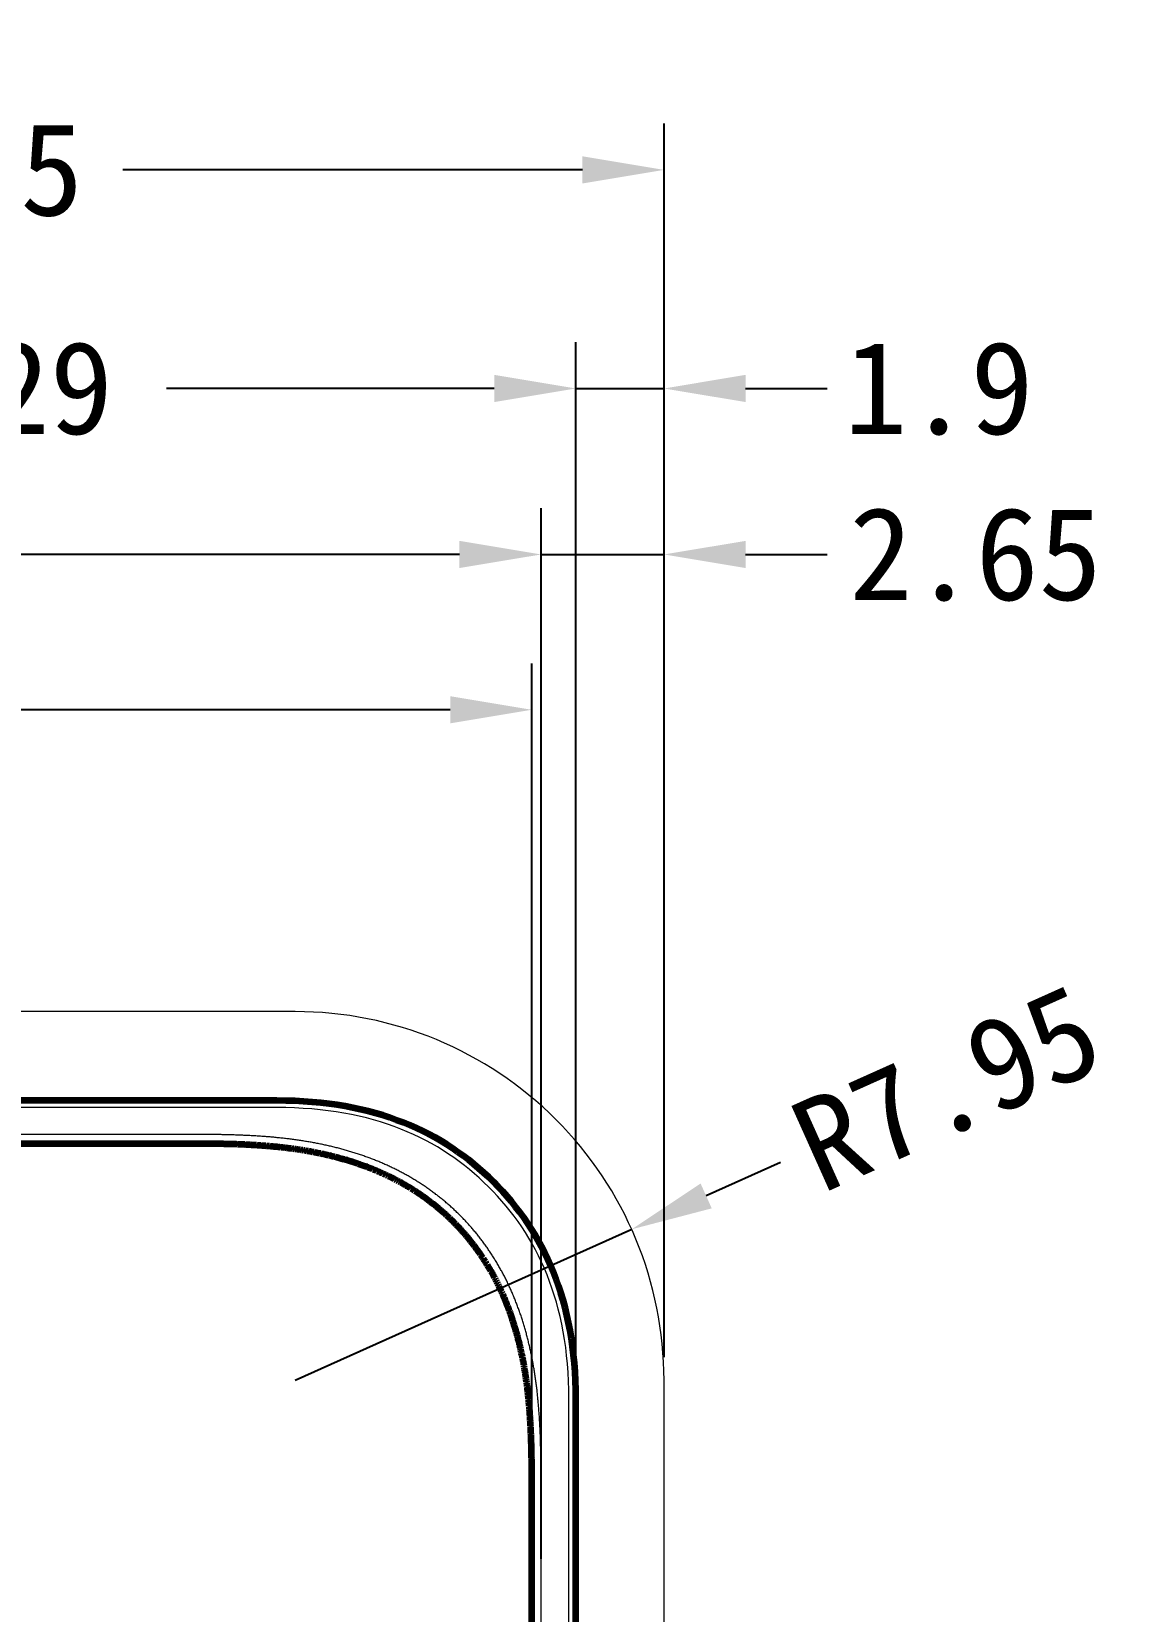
# Model space of a CAD drawing. Header units: millimetres. Extents: x 1773 to 2105, y 395 to 649.
# Drawn here: x 1850.51 to 1873.98, y 542.21 to 576.27 of the extents above; entities that cross this region are included whole.
import ezdxf

# ---------------------------------------------------------------- set-up
doc = ezdxf.new("R2010")
doc.units = ezdxf.units.MM
for name, color, linetype, lineweight in [('AA.drawing', 7, 'Continuous', 100), ('CG', 3, 'Continuous', 20), ('FPC', 40, 'Continuous', 20), ('P_ENCAP.drawing', 30, 'Continuous', 100), ('P_OLED.drawing', 3, 'Continuous', 100), ('POL', 202, 'Continuous', 5)]:
    doc.layers.add(name, color=color, linetype=linetype, lineweight=lineweight)
doc.layers.add('DST', color=253, linetype='Continuous')
doc.styles.add('宋体', font='')
doc.styles.get('宋体').set_extended_font_data('SimSun')
doc.dimstyles.new('Z0.8', dxfattribs={"dimscale": 0.8, "dimtxt": 2.5, "dimasz": 2.2, "dimexe": 1.25, "dimexo": 0.625, "dimtad": 0, "dimdsep": 46, "dimtxsty": '宋体', "dimcen": 2.5, "dimadec": 0, "dimazin": 0, "dimtfac": 1, "dimtmove": 0, "dimatfit": 3, "dimfxl": 1, "dimlwd": 25, "dimlwe": 25, "dimarcsym": 0})

# ---------------------------------------------------------------- blocks, each defined once
blk = doc.blocks.new('*D12')
at = {"layer": 'Defpoints', "color": 0, "ltscale": 0.1}
for p in [(1861.294, 561.651), (1822.904, 531.079), (1861.294, 529.648)]:
    blk.add_point(p, dxfattribs=at)
at = {"layer": 'DST', "color": 3, "linetype": 'ByBlock', "lineweight": 25, "ltscale": 0.1}
for p, q in [((1822.904, 531.579), (1822.904, 562.651)), ((1861.294, 530.148), (1861.294, 562.651)), ((1824.664, 561.651), (1835.252, 561.651)), ((1859.534, 561.651), (1848.945, 561.651))]:
    blk.add_line(p, q, dxfattribs=at)
at = {"layer": 'DST', "color": 3, "ltscale": 0.1}
for points in [[(1824.664, 561.944), (1824.664, 561.358), (1822.904, 561.651)], [(1859.534, 561.944), (1859.534, 561.358), (1861.294, 561.651)]]:
    blk.add_solid(points, dxfattribs=at)
at = {"layer": 'DST', "color": 4, "ltscale": 0.1, "insert": (1842.099, 561.651), "char_height": 2, "attachment_point": 5, "style": '宋体'}
blk.add_mtext('A.A 38.39', dxfattribs=at)
blk = doc.blocks.new('*D13')
at = {"layer": 'Defpoints', "color": 0, "ltscale": 0.1}
for p in [(1862.244, 568.579), (1821.954, 546.794), (1862.244, 546.794)]:
    blk.add_point(p, dxfattribs=at)
at = {"layer": 'DST', "color": 3, "linetype": 'ByBlock', "lineweight": 25, "ltscale": 0.1}
for p, q in [((1821.954, 547.294), (1821.954, 569.579)), ((1862.244, 547.294), (1862.244, 569.579)), ((1823.714, 568.579), (1830.777, 568.579)), ((1860.484, 568.579), (1853.42, 568.579))]:
    blk.add_line(p, q, dxfattribs=at)
at = {"layer": 'DST', "color": 3, "ltscale": 0.1}
for points in [[(1823.714, 568.873), (1823.714, 568.286), (1821.954, 568.579)], [(1860.484, 568.873), (1860.484, 568.286), (1862.244, 568.579)]]:
    blk.add_solid(points, dxfattribs=at)
at = {"layer": 'DST', "color": 4, "ltscale": 0.1, "insert": (1842.099, 568.579), "char_height": 2, "attachment_point": 5, "style": '宋体'}
blk.add_mtext('{\\f@FangSong|b0|i0|c0|p49;\\W0.71;Panel Outline\\f@FangSong|b0|i0|c134|p49; \\W1;40.29}', dxfattribs=at)
blk = doc.blocks.new('*D23')
at = {"layer": 'Defpoints', "color": 0, "ltscale": 0.1}
for p in [(1861.494, 565), (1822.704, 542.845), (1861.494, 542.845)]:
    blk.add_point(p, dxfattribs=at)
at = {"layer": 'DST', "color": 3, "linetype": 'ByBlock', "lineweight": 25, "ltscale": 0.1}
for p, q in [((1822.704, 543.345), (1822.704, 566)), ((1861.494, 543.345), (1861.494, 566)), ((1824.464, 565), (1835.264, 565)), ((1859.734, 565), (1848.934, 565))]:
    blk.add_line(p, q, dxfattribs=at)
at = {"layer": 'DST', "color": 3, "ltscale": 0.1}
for points in [[(1824.464, 565.293), (1824.464, 564.707), (1822.704, 565)], [(1859.734, 565.293), (1859.734, 564.707), (1861.494, 565)]]:
    blk.add_solid(points, dxfattribs=at)
at = {"layer": 'DST', "color": 4, "ltscale": 0.1, "insert": (1842.099, 565), "char_height": 2, "attachment_point": 5, "style": '宋体'}
blk.add_mtext('V.A 38.79', dxfattribs=at)
blk = doc.blocks.new('*D24')
at = {"layer": 'Defpoints', "color": 0, "ltscale": 0.1}
for p in [(1864.144, 573.292), (1820.054, 547.193), (1864.144, 547.193)]:
    blk.add_point(p, dxfattribs=at)
at = {"layer": 'FPC', "color": 3, "linetype": 'ByBlock', "lineweight": 25, "ltscale": 0.1}
for p, q in [((1820.054, 547.693), (1820.054, 574.292)), ((1864.144, 547.693), (1864.144, 574.292)), ((1821.814, 573.292), (1831.722, 573.292)), ((1862.384, 573.292), (1852.476, 573.292))]:
    blk.add_line(p, q, dxfattribs=at)
at = {"layer": 'FPC', "color": 3, "ltscale": 0.1}
for points in [[(1821.814, 573.586), (1821.814, 572.999), (1820.054, 573.292)], [(1862.384, 573.586), (1862.384, 572.999), (1864.144, 573.292)]]:
    blk.add_solid(points, dxfattribs=at)
at = {"layer": 'FPC', "color": 4, "ltscale": 0.1, "insert": (1842.099, 573.292), "char_height": 2, "attachment_point": 5, "style": '宋体'}
blk.add_mtext('CG 44.09%%P0.05', dxfattribs=at)
blk = doc.blocks.new('*D29')
at = {"color": 3, "linetype": 'ByBlock', "lineweight": 25, "ltscale": 0.1}
for p, q in [((1861.494, 543.345), (1861.494, 566)), ((1864.144, 547.693), (1864.144, 566)), ((1859.734, 565), (1857.974, 565)), ((1861.494, 565), (1864.144, 565)), ((1865.904, 565), (1867.664, 565))]:
    blk.add_line(p, q, dxfattribs=at)
at = {"color": 3, "ltscale": 0.1}
for points in [[(1859.734, 565.293), (1859.734, 564.707), (1861.494, 565)], [(1865.904, 565.293), (1865.904, 564.707), (1864.144, 565)]]:
    blk.add_solid(points, dxfattribs=at)
at = {"layer": 'Defpoints', "color": 0, "ltscale": 0.1}
for p in [(1864.144, 565), (1864.144, 547.193), (1861.494, 542.845)]:
    blk.add_point(p, dxfattribs=at)
at = {"color": 4, "ltscale": 0.1, "insert": (1870.862, 565), "char_height": 2, "attachment_point": 5, "style": '宋体'}
blk.add_mtext('2.65', dxfattribs=at)
blk = doc.blocks.new('*D30')
at = {"color": 3, "linetype": 'ByBlock', "lineweight": 25, "ltscale": 0.1}
for p, q in [((1862.244, 547.294), (1862.244, 569.579)), ((1864.144, 547.693), (1864.144, 569.579)), ((1860.484, 568.579), (1858.724, 568.579)), ((1862.244, 568.579), (1864.144, 568.579)), ((1865.904, 568.579), (1867.664, 568.579))]:
    blk.add_line(p, q, dxfattribs=at)
at = {"color": 3, "ltscale": 0.1}
for points in [[(1860.484, 568.873), (1860.484, 568.286), (1862.244, 568.579)], [(1865.904, 568.873), (1865.904, 568.286), (1864.144, 568.579)]]:
    blk.add_solid(points, dxfattribs=at)
at = {"layer": 'Defpoints', "color": 0, "ltscale": 0.1}
for p in [(1864.144, 568.579), (1864.144, 547.193), (1862.244, 546.794)]:
    blk.add_point(p, dxfattribs=at)
at = {"color": 4, "ltscale": 0.1, "insert": (1870.069, 568.579), "char_height": 2, "attachment_point": 5, "style": '宋体'}
blk.add_mtext('1.9', dxfattribs=at)
blk = doc.blocks.new('*D34')
at = {"layer": 'Defpoints', "color": 0, "ltscale": 0.1}
for p in [(1863.447, 550.448), (1856.194, 547.193)]:
    blk.add_point(p, dxfattribs=at)
at = {"layer": 'FPC', "color": 3, "linetype": 'ByBlock', "lineweight": 25, "ltscale": 0.1}
for p, q in [((1866.659, 551.889), (1865.053, 551.168)), ((1856.194, 547.193), (1863.447, 550.448))]:
    blk.add_line(p, q, dxfattribs=at)
at = {"layer": 'FPC', "color": 3, "ltscale": 0.1}
blk.add_solid([(1864.933, 551.436), (1865.173, 550.9), (1863.447, 550.448)], dxfattribs=at)
at = {"layer": 'FPC', "color": 4, "ltscale": 0.1, "insert": (1870.237, 553.494), "char_height": 2, "attachment_point": 5, "rotation": 24.1636, "style": '宋体'}
blk.add_mtext('R7.95', dxfattribs=at)

msp = doc.modelspace()

# ---------------------------------------------------------------- linework, layer by layer
at = {"layer": 'AA.drawing', "color": 7, "linetype": 'Continuous', "lineweight": 100}
msp.add_lwpolyline([(1861.294, 521.352), (1861.294, 544.845), (1861.294, 544.871), (1861.294, 544.897), (1861.294, 544.922), (1861.294, 544.948), (1861.294, 544.974), (1861.294, 545), (1861.294, 545.026), (1861.294, 545.051), (1861.294, 545.103), (1861.294, 545.129), (1861.293, 545.154), (1861.293, 545.18), (1861.293, 545.206), (1861.293, 545.232), (1861.293, 545.257), (1861.293, 545.283), (1861.293, 545.309), (1861.292, 545.335), (1861.292, 545.36), (1861.292, 545.386), (1861.292, 545.412), (1861.291, 545.438), (1861.291, 545.463), (1861.291, 545.489), (1861.29, 545.515), (1861.29, 545.54), (1861.29, 545.566), (1861.289, 545.592), (1861.289, 545.617), (1861.288, 545.643), (1861.288, 545.669), (1861.287, 545.694), (1861.287, 545.72), (1861.286, 545.746), (1861.285, 545.771), (1861.285, 545.797), (1861.284, 545.823), (1861.283, 545.848), (1861.283, 545.874), (1861.282, 545.899), (1861.281, 545.925), (1861.28, 545.951), (1861.279, 545.976), (1861.278, 546.002), (1861.277, 546.027), (1861.276, 546.053), (1861.275, 546.078), (1861.274, 546.104), (1861.273, 546.129), (1861.272, 546.155), (1861.27, 546.18), (1861.269, 546.206), (1861.268, 546.231), (1861.266, 546.256), (1861.265, 546.282), (1861.263, 546.307), (1861.262, 546.333), (1861.26, 546.358), (1861.259, 546.383), (1861.257, 546.409), (1861.255, 546.434), (1861.254, 546.459), (1861.252, 546.484), (1861.25, 546.51), (1861.248, 546.535), (1861.246, 546.56), (1861.244, 546.585), (1861.242, 546.611), (1861.24, 546.636), (1861.238, 546.661), (1861.235, 546.686), (1861.233, 546.711), (1861.231, 546.736), (1861.228, 546.761), (1861.226, 546.786), (1861.223, 546.811), (1861.221, 546.836), (1861.218, 546.861), (1861.215, 546.886), (1861.213, 546.911), (1861.21, 546.936), (1861.207, 546.961), (1861.204, 546.986), (1861.201, 547.011), (1861.198, 547.036), (1861.195, 547.061), (1861.192, 547.085), (1861.188, 547.11), (1861.185, 547.135), (1861.182, 547.16), (1861.178, 547.184), (1861.175, 547.209), (1861.171, 547.234), (1861.168, 547.258), (1861.164, 547.283), (1861.16, 547.307), (1861.156, 547.332), (1861.152, 547.356), (1861.148, 547.381), (1861.144, 547.405), (1861.14, 547.43), (1861.136, 547.454), (1861.132, 547.479), (1861.127, 547.503), (1861.123, 547.527), (1861.119, 547.551), (1861.114, 547.576), (1861.109, 547.6), (1861.105, 547.624), (1861.1, 547.648), (1861.095, 547.672), (1861.09, 547.696), (1861.085, 547.72), (1861.08, 547.744), (1861.075, 547.768), (1861.07, 547.792), (1861.065, 547.816), (1861.06, 547.84), (1861.054, 547.864), (1861.049, 547.888), (1861.043, 547.912), (1861.038, 547.935), (1861.032, 547.959), (1861.026, 547.983), (1861.02, 548.006), (1861.014, 548.03), (1861.008, 548.053), (1861.002, 548.077), (1860.996, 548.1), (1860.99, 548.124), (1860.984, 548.147), (1860.977, 548.171), (1860.971, 548.194), (1860.964, 548.217), (1860.958, 548.24), (1860.951, 548.264), (1860.944, 548.287), (1860.937, 548.31), (1860.93, 548.333), (1860.923, 548.356), (1860.916, 548.379), (1860.909, 548.402), (1860.902, 548.425), (1860.894, 548.448), (1860.887, 548.471), (1860.88, 548.493), (1860.872, 548.516), (1860.864, 548.539), (1860.857, 548.561), (1860.849, 548.584), (1860.841, 548.606), (1860.833, 548.629), (1860.825, 548.651), (1860.817, 548.674), (1860.809, 548.696), (1860.8, 548.718), (1860.792, 548.741), (1860.783, 548.763), (1860.775, 548.785), (1860.766, 548.807), (1860.758, 548.829), (1860.749, 548.851), (1860.74, 548.873), (1860.731, 548.895), (1860.722, 548.917), (1860.713, 548.939), (1860.704, 548.961), (1860.694, 548.982), (1860.685, 549.004), (1860.676, 549.026), (1860.666, 549.047), (1860.657, 549.069), (1860.647, 549.09), (1860.637, 549.112), (1860.627, 549.133), (1860.617, 549.154), (1860.607, 549.175), (1860.597, 549.197), (1860.587, 549.218), (1860.577, 549.239), (1860.566, 549.26), (1860.556, 549.281), (1860.545, 549.302), (1860.535, 549.322), (1860.524, 549.343), (1860.513, 549.364), (1860.502, 549.385), (1860.492, 549.405), (1860.481, 549.426), (1860.469, 549.446), (1860.458, 549.467), (1860.447, 549.487), (1860.436, 549.507), (1860.424, 549.528), (1860.413, 549.548), (1860.401, 549.568), (1860.389, 549.588), (1860.378, 549.608), (1860.366, 549.628), (1860.354, 549.648), (1860.342, 549.668), (1860.33, 549.687), (1860.318, 549.707), (1860.305, 549.727), (1860.293, 549.746), (1860.281, 549.766), (1860.268, 549.785), (1860.256, 549.805), (1860.243, 549.824), (1860.23, 549.843), (1860.217, 549.862), (1860.204, 549.882), (1860.191, 549.901), (1860.178, 549.92), (1860.165, 549.939), (1860.152, 549.957), (1860.139, 549.976), (1860.125, 549.995), (1860.112, 550.014), (1860.098, 550.032), (1860.085, 550.051), (1860.071, 550.069), (1860.057, 550.088), (1860.043, 550.106), (1860.029, 550.124), (1860.015, 550.142), (1860.001, 550.16), (1859.987, 550.178), (1859.973, 550.196), (1859.958, 550.214), (1859.944, 550.232), (1859.929, 550.25), (1859.915, 550.268), (1859.9, 550.285), (1859.885, 550.303), (1859.87, 550.32), (1859.855, 550.338), (1859.84, 550.355), (1859.825, 550.372), (1859.81, 550.389), (1859.795, 550.407), (1859.78, 550.424), (1859.764, 550.441), (1859.749, 550.457), (1859.733, 550.474), (1859.718, 550.491), (1859.702, 550.508), (1859.686, 550.524), (1859.67, 550.541), (1859.654, 550.557), (1859.638, 550.574), (1859.622, 550.59), (1859.606, 550.606), (1859.59, 550.622), (1859.574, 550.638), (1859.557, 550.654), (1859.541, 550.67), (1859.524, 550.686), (1859.508, 550.702), (1859.491, 550.718), (1859.474, 550.733), (1859.458, 550.749), (1859.441, 550.764), (1859.424, 550.78), (1859.407, 550.795), (1859.39, 550.81), (1859.372, 550.825), (1859.355, 550.84), (1859.338, 550.855), (1859.32, 550.87), (1859.303, 550.885), (1859.285, 550.9), (1859.268, 550.915), (1859.25, 550.929), (1859.232, 550.944), (1859.214, 550.958), (1859.197, 550.972), (1859.179, 550.987), (1859.16, 551.001), (1859.142, 551.015), (1859.124, 551.029), (1859.106, 551.043), (1859.088, 551.057), (1859.069, 551.071), (1859.051, 551.084), (1859.032, 551.098), (1859.014, 551.112), (1858.995, 551.125), (1858.976, 551.139), (1858.957, 551.152), (1858.939, 551.165), (1858.92, 551.178), (1858.901, 551.191), (1858.882, 551.204), (1858.863, 551.217), (1858.843, 551.23), (1858.824, 551.243), (1858.805, 551.255), (1858.785, 551.268), (1858.766, 551.281), (1858.746, 551.293), (1858.727, 551.305), (1858.707, 551.318), (1858.688, 551.33), (1858.668, 551.342), (1858.648, 551.354), (1858.628, 551.366), (1858.608, 551.378), (1858.588, 551.389), (1858.568, 551.401), (1858.548, 551.413), (1858.528, 551.424), (1858.507, 551.436), (1858.487, 551.447), (1858.467, 551.458), (1858.446, 551.469), (1858.426, 551.48), (1858.405, 551.491), (1858.385, 551.502), (1858.364, 551.513), (1858.343, 551.524), (1858.322, 551.535), (1858.302, 551.545), (1858.281, 551.556), (1858.26, 551.566), (1858.239, 551.577), (1858.218, 551.587), (1858.197, 551.597), (1858.175, 551.607), (1858.154, 551.617), (1858.133, 551.627), (1858.112, 551.637), (1858.09, 551.647), (1858.069, 551.656), (1858.047, 551.666), (1858.026, 551.675), (1858.004, 551.685), (1857.982, 551.694), (1857.961, 551.704), (1857.939, 551.713), (1857.917, 551.722), (1857.895, 551.731), (1857.873, 551.74), (1857.851, 551.749), (1857.829, 551.757), (1857.807, 551.766), (1857.785, 551.775), (1857.763, 551.783), (1857.741, 551.792), (1857.719, 551.8), (1857.696, 551.808), (1857.674, 551.817), (1857.651, 551.825), (1857.629, 551.833), (1857.607, 551.841), (1857.584, 551.849), (1857.561, 551.856), (1857.539, 551.864), (1857.516, 551.872), (1857.493, 551.879), (1857.471, 551.887), (1857.448, 551.894), (1857.425, 551.902), (1857.402, 551.909), (1857.379, 551.916), (1857.356, 551.923), (1857.333, 551.93), (1857.31, 551.937), (1857.287, 551.944), (1857.264, 551.951), (1857.241, 551.957), (1857.217, 551.964), (1857.194, 551.97), (1857.171, 551.977), (1857.147, 551.983), (1857.124, 551.99), (1857.1, 551.996), (1857.077, 552.002), (1857.053, 552.008), (1857.03, 552.014), (1857.006, 552.02), (1856.983, 552.026), (1856.959, 552.032), (1856.935, 552.037), (1856.912, 552.043), (1856.888, 552.048), (1856.864, 552.054), (1856.84, 552.059), (1856.816, 552.065), (1856.792, 552.07), (1856.768, 552.075), (1856.744, 552.08), (1856.72, 552.085), (1856.696, 552.09), (1856.672, 552.095), (1856.648, 552.1), (1856.624, 552.105), (1856.6, 552.109), (1856.576, 552.114), (1856.551, 552.118), (1856.527, 552.123), (1856.503, 552.127), (1856.479, 552.131), (1856.454, 552.136), (1856.43, 552.14), (1856.405, 552.144), (1856.381, 552.148), (1856.356, 552.152), (1856.332, 552.156), (1856.307, 552.16), (1856.283, 552.164), (1856.258, 552.167), (1856.234, 552.171), (1856.209, 552.174), (1856.184, 552.178), (1856.16, 552.181), (1856.135, 552.185), (1856.11, 552.188), (1856.085, 552.191), (1856.061, 552.194), (1856.036, 552.198), (1856.011, 552.201), (1855.986, 552.204), (1855.961, 552.207), (1855.936, 552.209), (1855.911, 552.212), (1855.886, 552.215), (1855.861, 552.218), (1855.836, 552.22), (1855.811, 552.223), (1855.786, 552.225), (1855.761, 552.228), (1855.736, 552.23), (1855.711, 552.233), (1855.686, 552.235), (1855.661, 552.237), (1855.636, 552.239), (1855.611, 552.242), (1855.585, 552.244), (1855.56, 552.246), (1855.535, 552.248), (1855.51, 552.25), (1855.484, 552.251), (1855.459, 552.253), (1855.434, 552.255), (1855.409, 552.257), (1855.383, 552.258), (1855.358, 552.26), (1855.333, 552.262), (1855.307, 552.263), (1855.282, 552.265), (1855.256, 552.266), (1855.231, 552.267), (1855.206, 552.269), (1855.18, 552.27), (1855.155, 552.271), (1855.129, 552.272), (1855.104, 552.274), (1855.078, 552.275), (1855.053, 552.276), (1855.027, 552.277), (1855.002, 552.278), (1854.976, 552.279), (1854.951, 552.28), (1854.925, 552.281), (1854.899, 552.281), (1854.874, 552.282), (1854.848, 552.283), (1854.823, 552.284), (1854.797, 552.284), (1854.771, 552.285), (1854.746, 552.286), (1854.72, 552.286), (1854.694, 552.287), (1854.669, 552.287), (1854.643, 552.288), (1854.617, 552.288), (1854.592, 552.289), (1854.566, 552.289), (1854.54, 552.29), (1854.515, 552.29), (1854.489, 552.29), (1854.463, 552.291), (1854.438, 552.291), (1854.412, 552.291), (1854.386, 552.292), (1854.36, 552.292), (1854.335, 552.292), (1854.309, 552.292), (1854.283, 552.292), (1854.257, 552.293), (1854.232, 552.293), (1854.206, 552.293), (1854.154, 552.293), (1854.129, 552.293), (1854.103, 552.293), (1854.051, 552.293), (1854.026, 552.293), (1854, 552.293), (1853.974, 552.293), (1853.922, 552.294), (1853.897, 552.294), (1853.871, 552.294), (1853.845, 552.294), (1830.352, 552.294)], dxfattribs=at)
at = {"layer": 'CG', "color": 3, "linetype": 'Continuous'}
msp.add_lwpolyline([(1820.054, 517.703, 0.414214), (1828.004, 509.753), (1856.194, 509.753, 0.414214), (1864.144, 517.703), (1864.144, 547.193, 0.414214), (1856.194, 555.143), (1828.004, 555.143, 0.414214), (1820.054, 547.193)], format="xyb", close=True, dxfattribs=at)
msp.add_lwpolyline([(1861.494, 521.352), (1861.494, 544.845), (1861.494, 544.871), (1861.494, 544.897), (1861.494, 544.923), (1861.494, 544.948), (1861.494, 544.974), (1861.494, 545), (1861.494, 545.026), (1861.494, 545.052), (1861.494, 545.103), (1861.494, 545.129), (1861.493, 545.155), (1861.493, 545.181), (1861.493, 545.207), (1861.493, 545.233), (1861.493, 545.259), (1861.493, 545.284), (1861.493, 545.31), (1861.492, 545.336), (1861.492, 545.362), (1861.492, 545.388), (1861.492, 545.414), (1861.491, 545.44), (1861.491, 545.466), (1861.491, 545.492), (1861.49, 545.517), (1861.49, 545.543), (1861.49, 545.569), (1861.489, 545.595), (1861.489, 545.621), (1861.488, 545.647), (1861.488, 545.673), (1861.487, 545.699), (1861.487, 545.725), (1861.486, 545.751), (1861.485, 545.776), (1861.485, 545.802), (1861.484, 545.828), (1861.483, 545.854), (1861.482, 545.88), (1861.482, 545.906), (1861.481, 545.932), (1861.48, 545.958), (1861.479, 545.983), (1861.478, 546.009), (1861.477, 546.035), (1861.476, 546.061), (1861.475, 546.087), (1861.474, 546.113), (1861.473, 546.138), (1861.471, 546.164), (1861.47, 546.19), (1861.469, 546.216), (1861.467, 546.242), (1861.466, 546.267), (1861.465, 546.293), (1861.463, 546.319), (1861.461, 546.345), (1861.46, 546.37), (1861.458, 546.396), (1861.457, 546.422), (1861.455, 546.448), (1861.453, 546.473), (1861.451, 546.499), (1861.449, 546.525), (1861.447, 546.55), (1861.445, 546.576), (1861.443, 546.602), (1861.441, 546.627), (1861.439, 546.653), (1861.437, 546.678), (1861.434, 546.704), (1861.432, 546.73), (1861.43, 546.755), (1861.427, 546.781), (1861.425, 546.806), (1861.422, 546.832), (1861.42, 546.857), (1861.417, 546.883), (1861.414, 546.908), (1861.411, 546.934), (1861.408, 546.959), (1861.406, 546.984), (1861.403, 547.01), (1861.399, 547.035), (1861.396, 547.061), (1861.393, 547.086), (1861.39, 547.111), (1861.387, 547.136), (1861.383, 547.162), (1861.38, 547.187), (1861.376, 547.212), (1861.373, 547.237), (1861.369, 547.263), (1861.365, 547.288), (1861.362, 547.313), (1861.358, 547.338), (1861.354, 547.363), (1861.35, 547.388), (1861.346, 547.413), (1861.342, 547.438), (1861.337, 547.463), (1861.333, 547.488), (1861.329, 547.513), (1861.324, 547.538), (1861.32, 547.563), (1861.315, 547.588), (1861.311, 547.613), (1861.306, 547.637), (1861.301, 547.662), (1861.296, 547.687), (1861.291, 547.712), (1861.286, 547.736), (1861.281, 547.761), (1861.276, 547.786), (1861.271, 547.81), (1861.266, 547.835), (1861.26, 547.859), (1861.255, 547.884), (1861.249, 547.908), (1861.244, 547.933), (1861.238, 547.957), (1861.232, 547.982), (1861.226, 548.006), (1861.22, 548.03), (1861.214, 548.055), (1861.208, 548.079), (1861.202, 548.103), (1861.196, 548.127), (1861.189, 548.151), (1861.183, 548.176), (1861.177, 548.2), (1861.17, 548.224), (1861.163, 548.248), (1861.157, 548.272), (1861.15, 548.296), (1861.143, 548.319), (1861.136, 548.343), (1861.129, 548.367), (1861.122, 548.391), (1861.115, 548.415), (1861.107, 548.438), (1861.1, 548.462), (1861.092, 548.486), (1861.085, 548.509), (1861.077, 548.533), (1861.069, 548.556), (1861.062, 548.58), (1861.054, 548.603), (1861.046, 548.626), (1861.038, 548.65), (1861.03, 548.673), (1861.021, 548.696), (1861.013, 548.719), (1861.005, 548.742), (1860.996, 548.765), (1860.988, 548.789), (1860.979, 548.812), (1860.97, 548.835), (1860.961, 548.857), (1860.953, 548.88), (1860.944, 548.903), (1860.934, 548.926), (1860.925, 548.949), (1860.916, 548.971), (1860.907, 548.994), (1860.897, 549.016), (1860.888, 549.039), (1860.878, 549.061), (1860.869, 549.084), (1860.859, 549.106), (1860.849, 549.128), (1860.839, 549.151), (1860.829, 549.173), (1860.819, 549.195), (1860.809, 549.217), (1860.798, 549.239), (1860.788, 549.261), (1860.777, 549.283), (1860.767, 549.305), (1860.756, 549.327), (1860.746, 549.348), (1860.735, 549.37), (1860.724, 549.392), (1860.713, 549.413), (1860.702, 549.435), (1860.691, 549.457), (1860.679, 549.478), (1860.668, 549.499), (1860.657, 549.521), (1860.645, 549.542), (1860.634, 549.563), (1860.622, 549.584), (1860.61, 549.605), (1860.598, 549.626), (1860.586, 549.647), (1860.574, 549.668), (1860.562, 549.689), (1860.55, 549.71), (1860.538, 549.73), (1860.525, 549.751), (1860.513, 549.772), (1860.5, 549.792), (1860.488, 549.813), (1860.475, 549.833), (1860.462, 549.853), (1860.449, 549.874), (1860.436, 549.894), (1860.423, 549.914), (1860.41, 549.934), (1860.397, 549.954), (1860.383, 549.974), (1860.37, 549.994), (1860.356, 550.014), (1860.343, 550.033), (1860.329, 550.053), (1860.315, 550.073), (1860.302, 550.092), (1860.288, 550.112), (1860.274, 550.131), (1860.26, 550.15), (1860.245, 550.17), (1860.231, 550.189), (1860.217, 550.208), (1860.202, 550.227), (1860.188, 550.246), (1860.173, 550.265), (1860.158, 550.284), (1860.144, 550.303), (1860.129, 550.321), (1860.114, 550.34), (1860.099, 550.358), (1860.084, 550.377), (1860.069, 550.395), (1860.053, 550.414), (1860.038, 550.432), (1860.023, 550.45), (1860.007, 550.468), (1859.991, 550.486), (1859.976, 550.504), (1859.96, 550.522), (1859.944, 550.54), (1859.928, 550.558), (1859.912, 550.575), (1859.896, 550.593), (1859.88, 550.61), (1859.864, 550.628), (1859.847, 550.645), (1859.831, 550.662), (1859.814, 550.68), (1859.798, 550.697), (1859.781, 550.714), (1859.764, 550.731), (1859.748, 550.748), (1859.731, 550.764), (1859.714, 550.781), (1859.697, 550.798), (1859.68, 550.814), (1859.662, 550.831), (1859.645, 550.847), (1859.628, 550.864), (1859.61, 550.88), (1859.593, 550.896), (1859.575, 550.912), (1859.558, 550.928), (1859.54, 550.944), (1859.522, 550.96), (1859.504, 550.976), (1859.486, 550.991), (1859.468, 551.007), (1859.45, 551.022), (1859.432, 551.038), (1859.414, 551.053), (1859.395, 551.068), (1859.377, 551.084), (1859.358, 551.099), (1859.34, 551.114), (1859.321, 551.129), (1859.303, 551.144), (1859.284, 551.158), (1859.265, 551.173), (1859.246, 551.188), (1859.227, 551.202), (1859.208, 551.217), (1859.189, 551.231), (1859.17, 551.245), (1859.15, 551.259), (1859.131, 551.274), (1859.112, 551.288), (1859.092, 551.301), (1859.073, 551.315), (1859.053, 551.329), (1859.033, 551.343), (1859.014, 551.356), (1858.994, 551.37), (1858.974, 551.383), (1858.954, 551.397), (1858.934, 551.41), (1858.914, 551.423), (1858.894, 551.436), (1858.874, 551.449), (1858.853, 551.462), (1858.833, 551.475), (1858.813, 551.487), (1858.792, 551.5), (1858.772, 551.513), (1858.751, 551.525), (1858.73, 551.537), (1858.71, 551.55), (1858.689, 551.562), (1858.668, 551.574), (1858.647, 551.586), (1858.626, 551.598), (1858.605, 551.61), (1858.584, 551.622), (1858.563, 551.633), (1858.542, 551.645), (1858.521, 551.656), (1858.499, 551.668), (1858.478, 551.679), (1858.457, 551.69), (1858.435, 551.702), (1858.414, 551.713), (1858.392, 551.724), (1858.37, 551.735), (1858.349, 551.745), (1858.327, 551.756), (1858.305, 551.767), (1858.283, 551.777), (1858.261, 551.788), (1858.239, 551.798), (1858.217, 551.808), (1858.195, 551.819), (1858.173, 551.829), (1858.151, 551.839), (1858.128, 551.849), (1858.106, 551.859), (1858.084, 551.868), (1858.061, 551.878), (1858.039, 551.888), (1858.016, 551.897), (1857.994, 551.907), (1857.971, 551.916), (1857.949, 551.925), (1857.926, 551.934), (1857.903, 551.943), (1857.88, 551.952), (1857.857, 551.961), (1857.835, 551.97), (1857.812, 551.979), (1857.789, 551.987), (1857.766, 551.996), (1857.742, 552.004), (1857.719, 552.013), (1857.696, 552.021), (1857.673, 552.029), (1857.65, 552.038), (1857.626, 552.046), (1857.603, 552.054), (1857.58, 552.061), (1857.556, 552.069), (1857.533, 552.077), (1857.509, 552.085), (1857.486, 552.092), (1857.462, 552.1), (1857.438, 552.107), (1857.415, 552.114), (1857.391, 552.122), (1857.367, 552.129), (1857.343, 552.136), (1857.319, 552.143), (1857.296, 552.15), (1857.272, 552.156), (1857.248, 552.163), (1857.224, 552.17), (1857.2, 552.176), (1857.176, 552.183), (1857.152, 552.189), (1857.127, 552.196), (1857.103, 552.202), (1857.079, 552.208), (1857.055, 552.214), (1857.03, 552.22), (1857.006, 552.226), (1856.982, 552.232), (1856.957, 552.238), (1856.933, 552.243), (1856.908, 552.249), (1856.884, 552.254), (1856.859, 552.26), (1856.835, 552.265), (1856.81, 552.271), (1856.786, 552.276), (1856.761, 552.281), (1856.736, 552.286), (1856.712, 552.291), (1856.687, 552.296), (1856.662, 552.301), (1856.638, 552.306), (1856.613, 552.31), (1856.588, 552.315), (1856.563, 552.32), (1856.538, 552.324), (1856.513, 552.328), (1856.488, 552.333), (1856.463, 552.337), (1856.438, 552.341), (1856.413, 552.345), (1856.388, 552.349), (1856.363, 552.353), (1856.338, 552.357), (1856.313, 552.361), (1856.288, 552.365), (1856.263, 552.369), (1856.237, 552.372), (1856.212, 552.376), (1856.187, 552.38), (1856.162, 552.383), (1856.136, 552.386), (1856.111, 552.39), (1856.086, 552.393), (1856.061, 552.396), (1856.035, 552.399), (1856.01, 552.402), (1855.984, 552.405), (1855.959, 552.408), (1855.934, 552.411), (1855.908, 552.414), (1855.883, 552.417), (1855.857, 552.419), (1855.832, 552.422), (1855.806, 552.424), (1855.781, 552.427), (1855.755, 552.429), (1855.73, 552.432), (1855.704, 552.434), (1855.678, 552.436), (1855.653, 552.439), (1855.627, 552.441), (1855.602, 552.443), (1855.576, 552.445), (1855.55, 552.447), (1855.525, 552.449), (1855.499, 552.451), (1855.473, 552.453), (1855.448, 552.455), (1855.422, 552.456), (1855.396, 552.458), (1855.37, 552.46), (1855.345, 552.461), (1855.319, 552.463), (1855.293, 552.464), (1855.267, 552.466), (1855.242, 552.467), (1855.216, 552.468), (1855.19, 552.47), (1855.164, 552.471), (1855.138, 552.472), (1855.113, 552.473), (1855.087, 552.474), (1855.061, 552.476), (1855.035, 552.477), (1855.009, 552.478), (1854.984, 552.479), (1854.958, 552.48), (1854.932, 552.48), (1854.906, 552.481), (1854.88, 552.482), (1854.854, 552.483), (1854.828, 552.484), (1854.802, 552.484), (1854.776, 552.485), (1854.751, 552.486), (1854.725, 552.486), (1854.699, 552.487), (1854.673, 552.487), (1854.647, 552.488), (1854.621, 552.488), (1854.595, 552.489), (1854.569, 552.489), (1854.543, 552.49), (1854.518, 552.49), (1854.492, 552.49), (1854.466, 552.491), (1854.44, 552.491), (1854.414, 552.491), (1854.388, 552.492), (1854.362, 552.492), (1854.336, 552.492), (1854.31, 552.492), (1854.285, 552.492), (1854.259, 552.493), (1854.233, 552.493), (1854.207, 552.493), (1854.155, 552.493), (1854.129, 552.493), (1854.104, 552.493), (1854.052, 552.493), (1854.026, 552.493), (1854, 552.493), (1853.974, 552.493), (1853.923, 552.494), (1853.897, 552.494), (1853.871, 552.494), (1853.845, 552.494), (1830.352, 552.494)], dxfattribs=at)
at = {"layer": 'P_ENCAP.drawing', "color": 30, "linetype": 'Continuous', "lineweight": 100}
msp.add_lwpolyline([(1862.244, 518.204), (1862.244, 546.794), (1862.242, 546.99), (1862.236, 547.183), (1862.226, 547.373), (1862.212, 547.559), (1862.194, 547.741), (1862.173, 547.919), (1862.148, 548.095), (1862.119, 548.266), (1862.086, 548.435), (1862.05, 548.6), (1862.011, 548.761), (1861.968, 548.92), (1861.921, 549.075), (1861.871, 549.227), (1861.818, 549.376), (1861.762, 549.521), (1861.703, 549.664), (1861.64, 549.804), (1861.574, 549.941), (1861.506, 550.074), (1861.434, 550.205), (1861.36, 550.333), (1861.283, 550.459), (1861.203, 550.581), (1861.12, 550.701), (1861.034, 550.819), (1860.946, 550.933), (1860.856, 551.045), (1860.763, 551.155), (1860.667, 551.262), (1860.569, 551.367), (1860.469, 551.469), (1860.367, 551.569), (1860.262, 551.666), (1860.155, 551.761), (1860.045, 551.853), (1859.933, 551.943), (1859.819, 552.031), (1859.702, 552.115), (1859.582, 552.197), (1859.46, 552.276), (1859.335, 552.353), (1859.207, 552.426), (1859.076, 552.497), (1858.943, 552.565), (1858.806, 552.63), (1858.667, 552.691), (1858.525, 552.75), (1858.379, 552.805), (1858.231, 552.858), (1858.079, 552.907), (1857.924, 552.952), (1857.765, 552.995), (1857.604, 553.033), (1857.439, 553.069), (1857.27, 553.101), (1857.099, 553.129), (1856.923, 553.154), (1856.744, 553.175), (1856.562, 553.192), (1856.375, 553.206), (1856.185, 553.216), (1855.992, 553.222), (1855.794, 553.224), (1828.404, 553.224)], dxfattribs=at)
at = {"layer": 'P_OLED.drawing', "color": 3, "linetype": 'Continuous', "lineweight": 100}
msp.add_lwpolyline([(1862.244, 518.204), (1862.244, 546.794), (1862.242, 546.99), (1862.236, 547.183), (1862.226, 547.373), (1862.212, 547.559), (1862.194, 547.741), (1862.173, 547.919), (1862.148, 548.095), (1862.119, 548.266), (1862.086, 548.435), (1862.05, 548.6), (1862.011, 548.761), (1861.968, 548.92), (1861.921, 549.075), (1861.871, 549.227), (1861.818, 549.376), (1861.762, 549.521), (1861.703, 549.664), (1861.64, 549.804), (1861.574, 549.941), (1861.506, 550.074), (1861.434, 550.205), (1861.36, 550.333), (1861.283, 550.459), (1861.203, 550.581), (1861.12, 550.701), (1861.034, 550.819), (1860.946, 550.933), (1860.856, 551.045), (1860.763, 551.155), (1860.667, 551.262), (1860.569, 551.367), (1860.469, 551.469), (1860.367, 551.569), (1860.262, 551.666), (1860.155, 551.761), (1860.045, 551.853), (1859.933, 551.943), (1859.819, 552.031), (1859.702, 552.115), (1859.582, 552.197), (1859.46, 552.276), (1859.335, 552.353), (1859.207, 552.426), (1859.076, 552.497), (1858.943, 552.565), (1858.806, 552.63), (1858.667, 552.691), (1858.525, 552.75), (1858.379, 552.805), (1858.231, 552.858), (1858.079, 552.907), (1857.924, 552.952), (1857.765, 552.995), (1857.604, 553.033), (1857.439, 553.069), (1857.27, 553.101), (1857.099, 553.129), (1856.923, 553.154), (1856.744, 553.175), (1856.562, 553.192), (1856.375, 553.206), (1856.185, 553.216), (1855.992, 553.222), (1855.794, 553.224), (1828.404, 553.224)], dxfattribs=at)
at = {"layer": 'POL', "ltscale": 0.1}
msp.add_lwpolyline([(1862.094, 518.205), (1862.094, 546.793), (1862.092, 546.987), (1862.086, 547.177), (1862.076, 547.363), (1862.063, 547.546), (1862.045, 547.725), (1862.024, 547.9), (1861.999, 548.071), (1861.971, 548.24), (1861.939, 548.404), (1861.904, 548.566), (1861.865, 548.724), (1861.823, 548.879), (1861.778, 549.03), (1861.729, 549.178), (1861.678, 549.323), (1861.623, 549.466), (1861.565, 549.605), (1861.504, 549.741), (1861.44, 549.874), (1861.373, 550.004), (1861.304, 550.132), (1861.231, 550.256), (1861.156, 550.378), (1861.078, 550.498), (1860.997, 550.615), (1860.914, 550.729), (1860.829, 550.84), (1860.74, 550.95), (1860.65, 551.056), (1860.556, 551.161), (1860.461, 551.263), (1860.363, 551.363), (1860.263, 551.46), (1860.161, 551.555), (1860.057, 551.647), (1859.95, 551.738), (1859.841, 551.825), (1859.73, 551.91), (1859.616, 551.993), (1859.499, 552.072), (1859.38, 552.149), (1859.258, 552.224), (1859.134, 552.296), (1859.007, 552.364), (1858.877, 552.43), (1858.744, 552.493), (1858.608, 552.553), (1858.469, 552.61), (1858.328, 552.665), (1858.183, 552.715), (1858.035, 552.763), (1857.883, 552.808), (1857.729, 552.849), (1857.571, 552.887), (1857.409, 552.922), (1857.244, 552.953), (1857.076, 552.981), (1856.904, 553.005), (1856.728, 553.026), (1856.549, 553.043), (1856.366, 553.056), (1856.179, 553.066), (1855.989, 553.072), (1855.793, 553.074), (1828.404, 553.074)], dxfattribs=at)

# ---------------------------------------------------------------- dimensions: what is measured, and where the dimension line sits
at = {"ltscale": 0.1}
for base, p1, picture, middle in [((1864.144, 568.579), (1862.244, 546.794), '*D30', (1870.069, 568.579)), ((1864.144, 565), (1861.494, 542.845), '*D29', (1870.862, 565))]:
    dim = msp.add_linear_dim(base=base, p1=p1, p2=(1864.144, 547.193), dimstyle='Z0.8', override={"dimfxl": 0.25, "dimarcsym": 1}, dxfattribs=at)
    dim.commit()
    dim.dimension.update_dxf_attribs({"geometry": picture, "text_midpoint": middle})
at = {"layer": 'DST', "ltscale": 0.1}
for base, p1, p2, text, picture, middle in [((1862.244, 568.579), (1821.954, 546.794), (1862.244, 546.794), '{\\f@FangSong|b0|i0|c0|p49;\\W0.71;Panel Outline\\f@FangSong|b0|i0|c134|p49; \\W1;<>}', '*D13', (1842.099, 568.579)), ((1861.494, 565), (1822.704, 542.845), (1861.494, 542.845), 'V.A <>', '*D23', (1842.099, 565)), ((1861.294, 561.651), (1822.904, 531.079), (1861.294, 529.648), 'A.A <>', '*D12', (1842.099, 561.651))]:
    dim = msp.add_linear_dim(base=base, p1=p1, p2=p2, text=text, dimstyle='Z0.8', override={"dimfxl": 0.25, "dimarcsym": 1}, dxfattribs=at)
    dim.commit()
    dim.dimension.update_dxf_attribs({"geometry": picture, "text_midpoint": middle})
at = {"layer": 'FPC', "ltscale": 0.1}
dim = msp.add_linear_dim(base=(1864.144, 573.292), p1=(1820.054, 547.193), p2=(1864.144, 547.193), text='CG <>%%P0.05', dimstyle='Z0.8', override={"dimfxl": 0.25, "dimarcsym": 1}, dxfattribs=at)
dim.commit()
dim.dimension.update_dxf_attribs({"geometry": '*D24', "text_midpoint": (1842.099, 573.292)})
dim = msp.add_radius_dim(center=(1856.194, 547.193), mpoint=(1863.447, 550.448), dimstyle='Z0.8', override={"dimfxl": 1.25, "dimarcsym": 1}, dxfattribs=at)
dim.commit()
dim.dimension.update_dxf_attribs({"geometry": '*D34', "text_midpoint": (1870.237, 553.494)})

doc.saveas('drawing.dxf')
